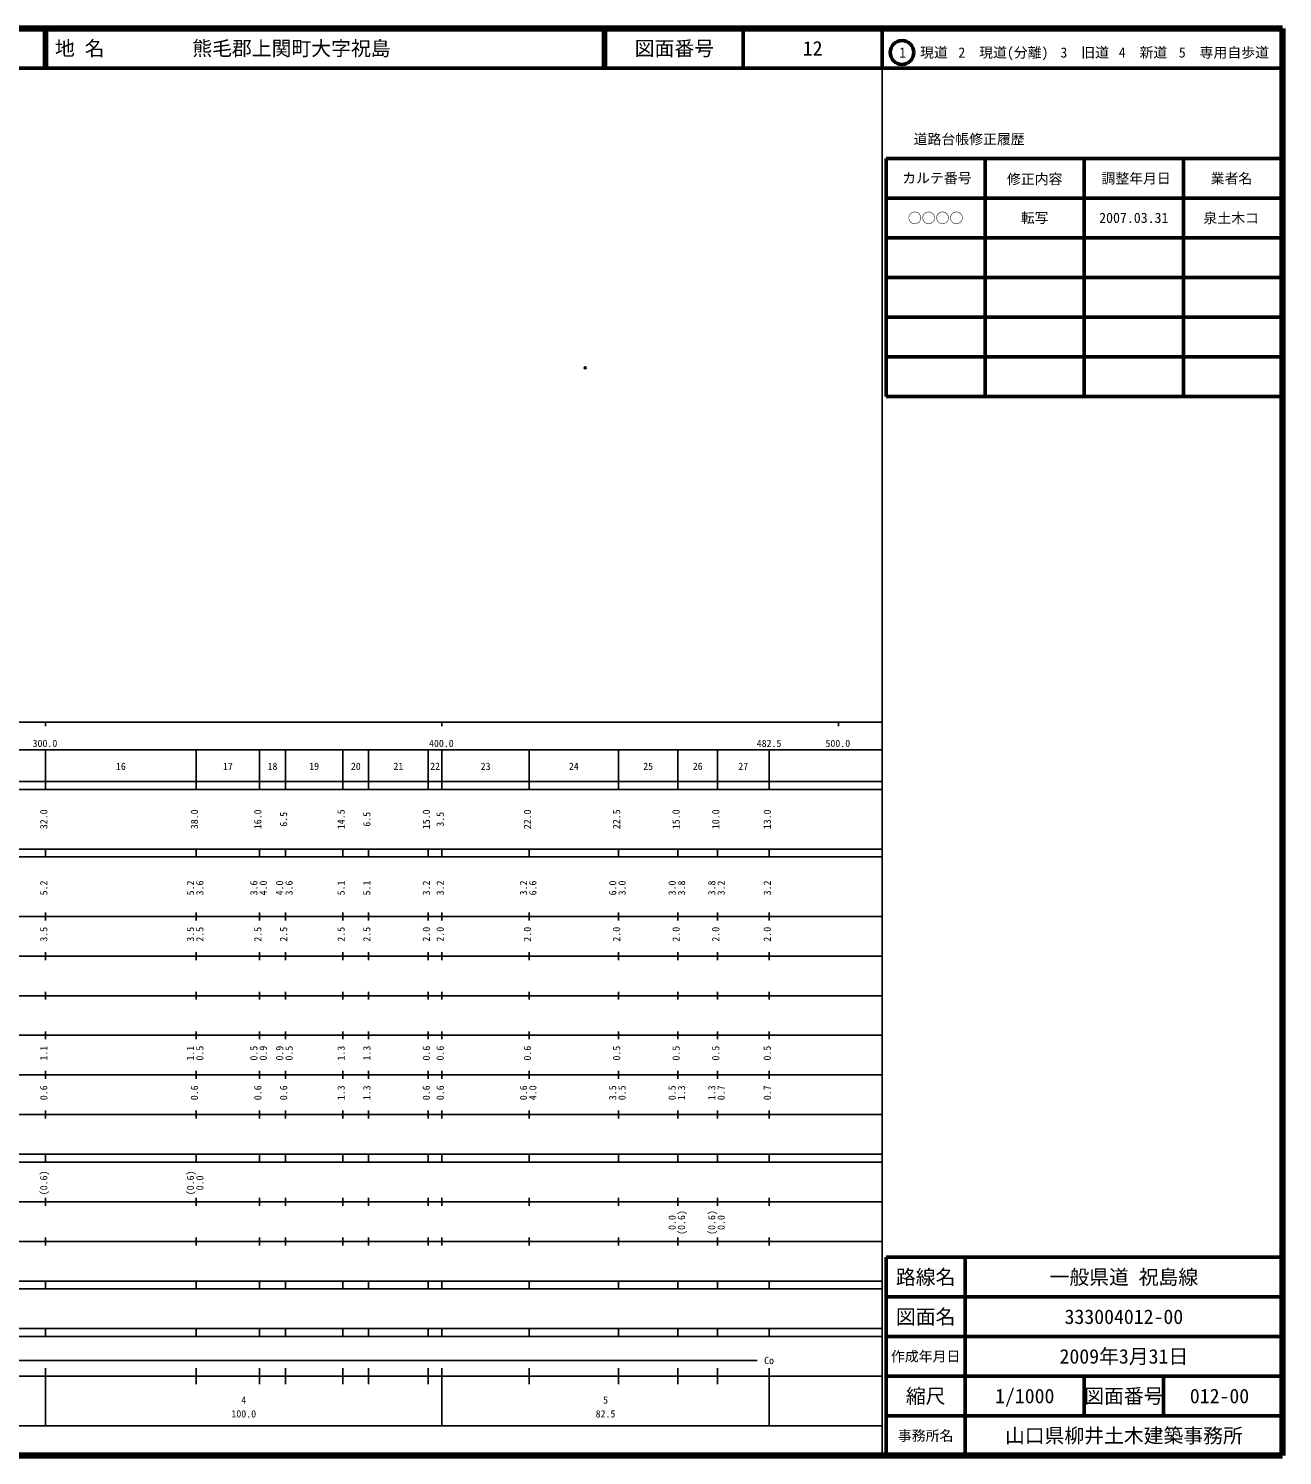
# Model space of a CAD drawing. Units: millimetres on the paper. Extents: x 40 to 680, y 20 to 380.
# Drawn here: x 363.7 to 680, y 20 to 380 of the extents above; entities that cross this region are included whole.
import ezdxf
from ezdxf.enums import TextEntityAlignment as Align

# ---------------------------------------------------------------- set-up
doc = ezdxf.new("R2010")
doc.units = ezdxf.units.MM
doc.header["$PDMODE"] = 32
doc.header["$PDSIZE"] = 0.5
doc.layers.add('M-OTRS', color=6, linetype='Continuous')
doc.layers.add('M-TTL-TXT', color=7, linetype='Continuous')
for name, color, linetype, lineweight in [('M-TTL', 2, 'Continuous', 140), ('M-TTL-BAND', 7, 'Continuous', 25), ('M-TTL-FRAM', 2, 'Continuous', 50), ('M-TTL-LINE', 7, 'Continuous', 50)]:
    doc.layers.add(name, color=color, linetype=linetype, lineweight=lineweight)
doc.styles.add('ＭＳ ゴシック', font='')
doc.styles.get('ＭＳ ゴシック').set_extended_font_data('MS Gothic')

msp = doc.modelspace()

# ---------------------------------------------------------------- linework, layer by layer
at = {"layer": 'M-OTRS'}
msp.add_point((504.108, 294.43), dxfattribs=at)
at = {"layer": 'M-TTL'}
for p, q in [((680, 380), (40, 380)), ((680, 20), (680, 380)), ((40, 20), (680, 20))]:
    msp.add_line(p, q, dxfattribs=at)
at = {"layer": 'M-TTL-BAND'}
for p, q in [((579, 20), (579, 370)), ((40, 205), (579, 205)), ((368, 205), (368, 204)), ((468, 205), (468, 204)), ((568, 205), (568, 204)), ((68, 198), (579, 198)), ((368, 188), (368, 198)), ((406, 188), (406, 198)), ((422, 188), (422, 198)), ((428.5, 188), (428.5, 198)), ((443, 188), (443, 198)), ((449.5, 188), (449.5, 198)), ((464.5, 188), (464.5, 198)), ((468, 188), (468, 198)), ((490, 188), (490, 198)), ((512.5, 188), (512.5, 198)), ((527.5, 188), (527.5, 198)), ((537.5, 188), (537.5, 198)), ((550.5, 188), (550.5, 198)), ((40, 190), (579, 190)), ((40, 188), (579, 188)), ((40, 173), (579, 173)), ((368, 171), (368, 173)), ((406, 171), (406, 173)), ((422, 171), (422, 173)), ((428.5, 171), (428.5, 173)), ((443, 171), (443, 173)), ((449.5, 171), (449.5, 173)), ((464.5, 171), (464.5, 173)), ((468, 171), (468, 173)), ((490, 171), (490, 173)), ((512.5, 171), (512.5, 173)), ((527.5, 171), (527.5, 173)), ((537.5, 171), (537.5, 173)), ((550.5, 171), (550.5, 173)), ((40, 171), (579, 171)), ((40, 156), (579, 156)), ((368, 155), (368, 157)), ((406, 155), (406, 157)), ((422, 155), (422, 157)), ((428.5, 155), (428.5, 157)), ((443, 155), (443, 157)), ((449.5, 155), (449.5, 157)), ((464.5, 155), (464.5, 157)), ((468, 155), (468, 157)), ((490, 155), (490, 157)), ((512.5, 155), (512.5, 157)), ((527.5, 155), (527.5, 157)), ((537.5, 155), (537.5, 157)), ((550.5, 155), (550.5, 157)), ((46, 146), (579, 146)), ((368, 145), (368, 147)), ((406, 145), (406, 147)), ((422, 145), (422, 147)), ((428.5, 145), (428.5, 147)), ((443, 145), (443, 147)), ((449.5, 145), (449.5, 147)), ((464.5, 145), (464.5, 147)), ((468, 145), (468, 147)), ((490, 145), (490, 147)), ((512.5, 145), (512.5, 147)), ((527.5, 145), (527.5, 147)), ((537.5, 145), (537.5, 147)), ((550.5, 145), (550.5, 147)), ((368, 135), (368, 137)), ((406, 135), (406, 137)), ((422, 135), (422, 137)), ((428.5, 135), (428.5, 137)), ((443, 135), (443, 137)), ((449.5, 135), (449.5, 137)), ((464.5, 135), (464.5, 137)), ((468, 135), (468, 137)), ((490, 135), (490, 137)), ((512.5, 135), (512.5, 137)), ((527.5, 135), (527.5, 137)), ((537.5, 135), (537.5, 137)), ((550.5, 135), (550.5, 137)), ((52, 136), (579, 136)), ((46, 126), (579, 126)), ((368, 125), (368, 127)), ((406, 125), (406, 127)), ((422, 125), (422, 127)), ((428.5, 125), (428.5, 127)), ((443, 125), (443, 127)), ((449.5, 125), (449.5, 127)), ((464.5, 125), (464.5, 127)), ((468, 125), (468, 127)), ((490, 125), (490, 127)), ((512.5, 125), (512.5, 127)), ((527.5, 125), (527.5, 127)), ((537.5, 125), (537.5, 127)), ((550.5, 125), (550.5, 127)), ((52, 116), (579, 116)), ((368, 115), (368, 117)), ((406, 115), (406, 117)), ((422, 115), (422, 117)), ((428.5, 115), (428.5, 117)), ((443, 115), (443, 117)), ((449.5, 115), (449.5, 117)), ((464.5, 115), (464.5, 117)), ((468, 115), (468, 117)), ((490, 115), (490, 117)), ((512.5, 115), (512.5, 117)), ((527.5, 115), (527.5, 117)), ((537.5, 115), (537.5, 117)), ((550.5, 115), (550.5, 117)), ((46, 106), (579, 106)), ((368, 105), (368, 107)), ((406, 105), (406, 107)), ((422, 105), (422, 107)), ((428.5, 105), (428.5, 107)), ((443, 105), (443, 107)), ((449.5, 105), (449.5, 107)), ((464.5, 105), (464.5, 107)), ((468, 105), (468, 107)), ((490, 105), (490, 107)), ((512.5, 105), (512.5, 107)), ((527.5, 105), (527.5, 107)), ((537.5, 105), (537.5, 107)), ((550.5, 105), (550.5, 107)), ((40, 96), (579, 96)), ((40, 94), (579, 94)), ((368, 94), (368, 96)), ((406, 94), (406, 96)), ((422, 94), (422, 96)), ((428.5, 94), (428.5, 96)), ((443, 94), (443, 96)), ((449.5, 94), (449.5, 96)), ((464.5, 94), (464.5, 96)), ((468, 94), (468, 96)), ((490, 94), (490, 96)), ((512.5, 94), (512.5, 96)), ((527.5, 94), (527.5, 96)), ((537.5, 94), (537.5, 96)), ((550.5, 94), (550.5, 96)), ((49, 84), (579, 84)), ((368, 83), (368, 85)), ((406, 83), (406, 85)), ((422, 83), (422, 85)), ((428.5, 83), (428.5, 85)), ((443, 83), (443, 85)), ((449.5, 83), (449.5, 85)), ((464.5, 83), (464.5, 85)), ((468, 83), (468, 85)), ((490, 83), (490, 85)), ((512.5, 83), (512.5, 85)), ((527.5, 83), (527.5, 85)), ((537.5, 83), (537.5, 85)), ((550.5, 83), (550.5, 85)), ((40, 74), (579, 74)), ((368, 73), (368, 75)), ((406, 73), (406, 75)), ((422, 73), (422, 75)), ((428.5, 73), (428.5, 75)), ((443, 73), (443, 75)), ((449.5, 73), (449.5, 75)), ((464.5, 73), (464.5, 75)), ((468, 73), (468, 75)), ((490, 73), (490, 75)), ((512.5, 73), (512.5, 75)), ((527.5, 73), (527.5, 75)), ((537.5, 73), (537.5, 75)), ((550.5, 73), (550.5, 75)), ((40, 64), (579, 64)), ((40, 62), (579, 62)), ((368, 62), (368, 64)), ((406, 62), (406, 64)), ((422, 62), (422, 64)), ((428.5, 62), (428.5, 64)), ((443, 62), (443, 64)), ((449.5, 62), (449.5, 64)), ((464.5, 62), (464.5, 64)), ((468, 62), (468, 64)), ((490, 62), (490, 64)), ((512.5, 62), (512.5, 64)), ((527.5, 62), (527.5, 64)), ((537.5, 62), (537.5, 64)), ((550.5, 62), (550.5, 64)), ((40, 52), (579, 52)), ((368, 50), (368, 52)), ((406, 50), (406, 52)), ((422, 50), (422, 52)), ((428.5, 50), (428.5, 52)), ((443, 50), (443, 52)), ((449.5, 50), (449.5, 52)), ((464.5, 50), (464.5, 52)), ((468, 50), (468, 52)), ((490, 50), (490, 52)), ((512.5, 50), (512.5, 52)), ((527.5, 50), (527.5, 52)), ((537.5, 50), (537.5, 52)), ((550.5, 50), (550.5, 52)), ((40, 50), (579, 50)), ((71, 44), (547.5, 44)), ((40, 40), (579, 40)), ((368, 27.5), (368, 42)), ((406, 38), (406, 42)), ((422, 38), (422, 42)), ((428.5, 38), (428.5, 42)), ((443, 38), (443, 42)), ((449.5, 38), (449.5, 42)), ((464.5, 38), (464.5, 42)), ((468, 27.5), (468, 42)), ((490, 38), (490, 42)), ((512.5, 38), (512.5, 42)), ((527.5, 38), (527.5, 42)), ((537.5, 38), (537.5, 42)), ((550.5, 27.5), (550.5, 42)), ((68, 27.5), (579, 27.5))]:
    msp.add_line(p, q, dxfattribs=at)
at = {"layer": 'M-TTL-FRAM'}
for p, q in [((580, 347.197), (580, 287.197)), ((580, 347.197), (680, 347.197)), ((580, 287.197), (680, 287.197)), ((680, 70), (580, 70)), ((580, 70), (580, 20))]:
    msp.add_line(p, q, dxfattribs=at)
at = {"layer": 'M-TTL-LINE'}
for p, q in [((367.75, 380), (367.75, 370)), ((368.25, 380), (368.25, 370)), ((508.747, 380), (508.747, 370)), ((509.247, 380), (509.247, 370)), ((543.997, 380), (543.997, 370)), ((579, 380), (579, 370)), ((40, 370), (680, 370)), ((605, 347.197), (605, 287.197)), ((630, 347.197), (630, 287.197)), ((655, 347.197), (655, 287.197)), ((580, 337.197), (680, 337.197)), ((580, 327.197), (680, 327.197)), ((580, 317.197), (680, 317.197)), ((580, 307.197), (680, 307.197)), ((580, 297.197), (680, 297.197)), ((600, 70), (600, 20)), ((680, 60), (580, 60)), ((680, 50), (580, 50)), ((680, 40), (580, 40)), ((630, 40), (630, 30)), ((650, 40), (650, 30)), ((680, 30), (580, 30))]:
    msp.add_line(p, q, dxfattribs=at)
msp.add_circle((584.031, 373.958), 3, dxfattribs=at)

# ---------------------------------------------------------------- texts
at = {"layer": 'M-TTL-BAND', "style": 'ＭＳ ゴシック'}
for s, p in [('300.0', (367.844, 198.195)), ('400.0', (467.844, 198.195)), ('482.5', (550.5, 198.195)), ('500.0', (567.844, 198.195)), ('16', (387, 192.405)), ('17', (414, 192.405)), ('18', (425.25, 192.405)), ('19', (435.75, 192.405)), ('20', (446.25, 192.405)), ('21', (457, 192.405)), ('22', (466.25, 192.405)), ('23', (479, 192.405)), ('24', (501.25, 192.405)), ('25', (520, 192.405)), ('26', (532.5, 192.405)), ('27', (544, 192.405)), ('Co', (550.5, 42.5)), ('4', (418, 32.523)), ('5', (509.25, 32.523)), ('100.0', (418, 29.033)), ('82.5', (509.25, 29.033))]:
    msp.add_text(s, height=1.833, dxfattribs=at).set_placement(p, align=Align.BOTTOM_CENTER)
for s, p in [('32.0', (369, 180.5)), ('38.0', (407, 180.5)), ('16.0', (423, 180.5)), ('6.5', (429.5, 180.5)), ('14.5', (444, 180.5)), ('6.5', (450.5, 180.5)), ('15.0', (465.5, 180.5)), ('3.5', (469, 180.5)), ('22.0', (491, 180.5)), ('22.5', (513.5, 180.5)), ('15.0', (528.5, 180.5)), ('10.0', (538.5, 180.5)), ('13.0', (551.5, 180.5)), ('5.2', (369, 163.174)), ('5.2', (406, 163.174)), ('3.6', (408.37, 163.174)), ('3.6', (422, 163.174)), ('4.0', (424.37, 163.174)), ('4.0', (428.5, 163.174)), ('3.6', (430.87, 163.174)), ('5.1', (444, 163.174)), ('5.1', (450.5, 163.174)), ('3.2', (465.5, 163.174)), ('3.2', (469, 163.174)), ('3.2', (490, 163.174)), ('6.6', (492.37, 163.174)), ('6.0', (512.5, 163.174)), ('3.0', (514.87, 163.174)), ('3.0', (527.5, 163.174)), ('3.8', (529.87, 163.174)), ('3.8', (537.5, 163.174)), ('3.2', (539.87, 163.174)), ('3.2', (551.5, 163.174)), ('3.5', (369, 151.5)), ('3.5', (406, 151.5)), ('2.5', (408.37, 151.5)), ('2.5', (423, 151.5)), ('2.5', (429.5, 151.5)), ('2.5', (444, 151.5)), ('2.5', (450.5, 151.5)), ('2.0', (465.5, 151.5)), ('2.0', (469, 151.5)), ('2.0', (491, 151.5)), ('2.0', (513.5, 151.5)), ('2.0', (528.5, 151.5)), ('2.0', (538.5, 151.5)), ('2.0', (551.5, 151.5)), ('1.1', (369, 121.5)), ('1.1', (406, 121.5)), ('0.5', (408.37, 121.5)), ('0.5', (422, 121.5)), ('0.9', (424.37, 121.5)), ('0.9', (428.5, 121.5)), ('0.5', (430.87, 121.5)), ('1.3', (444, 121.5)), ('1.3', (450.5, 121.5)), ('0.6', (465.5, 121.5)), ('0.6', (469, 121.5)), ('0.6', (491, 121.5)), ('0.5', (513.5, 121.5)), ('0.5', (528.5, 121.5)), ('0.5', (538.5, 121.5)), ('0.5', (551.5, 121.5)), ('0.6', (369, 111.5)), ('0.6', (407, 111.5)), ('0.6', (423, 111.5)), ('0.6', (429.5, 111.5)), ('1.3', (444, 111.5)), ('1.3', (450.5, 111.5)), ('0.6', (465.5, 111.5)), ('0.6', (469, 111.5)), ('0.6', (490, 111.5)), ('4.0', (492.37, 111.5)), ('3.5', (512.5, 111.5)), ('0.5', (514.87, 111.5)), ('0.5', (527.5, 111.5)), ('1.3', (529.87, 111.5)), ('1.3', (537.5, 111.5)), ('0.7', (539.87, 111.5)), ('0.7', (551.5, 111.5)), ('(0.6)', (369, 88.764)), ('(0.6)', (406, 88.764)), ('0.0', (408.37, 88.764)), ('0.0', (527.5, 78.764)), ('(0.6)', (529.87, 78.764)), ('(0.6)', (537.5, 78.764)), ('0.0', (539.87, 78.764))]:
    msp.add_text(s, height=1.833, rotation=90, dxfattribs=at).set_placement(p, align=Align.BOTTOM_CENTER)
at = {"layer": 'M-TTL-TXT', "style": 'ＭＳ ゴシック'}
for s, p in [('地 名', (370.38, 375)), ('熊毛郡上関町大字祝島', (405.024, 375))]:
    msp.add_text(s, height=3.666, dxfattribs=at).set_placement(p, align=Align.MIDDLE_LEFT)
for s, height, p in [('図面番号', 3.666, (526.622, 375)), ('12', 3.666, (561.497, 375)), ('1\u3000現道', 2.566, (589.448, 373.958)), ('2\u3000現道(分離)', 2.566, (609.619, 373.958)), ('3\u3000旧道', 2.566, (630.121, 373.958)), ('4\u3000新道', 2.566, (644.824, 373.958)), ('5\u3000専用自歩道', 2.566, (665.228, 373.958)), ('道路台帳修正履歴', 2.566, (600.968, 352.113)), ('カルテ番号', 2.566, (592.839, 342.277)), ('修正内容', 2.566, (617.509, 342.023)), ('調整年月日', 2.566, (643.089, 342.197)), ('業者名', 2.566, (667.134, 342.197)), ('○○○○', 2.566, (592.5, 332.189)), ('転写', 2.566, (617.5, 332.245)), ('2007.03.31', 2.566, (642.5, 332.245)), ('泉土木コ', 2.566, (667.077, 332.189)), ('路線名', 3.666, (590, 65)), ('路線名', 3.666, (590, 65)), ('一般県道 祝島線', 3.666, (640, 65)), ('図面名', 3.666, (590, 55)), ('図面名', 3.666, (590, 55)), ('333004012-00', 3.666, (640, 55)), ('2009年3月31日', 3.666, (640, 45)), ('作成年月日', 2.566, (590, 45)), ('作成年月日', 2.566, (590, 45)), ('縮尺', 3.666, (590, 35)), ('縮尺', 3.666, (590, 35)), ('1/1000', 3.666, (615, 35)), ('図面番号', 3.666, (640, 35)), ('図面番号', 3.666, (640, 35)), ('012-00', 3.666, (664.125, 35)), ('事務所名', 2.566, (590, 25)), ('事務所名', 2.566, (590, 25)), ('山口県柳井土木建築事務所', 3.666, (640, 25))]:
    msp.add_text(s, height=height, dxfattribs=at).set_placement(p, align=Align.MIDDLE_CENTER)

doc.saveas('drawing.dxf')
